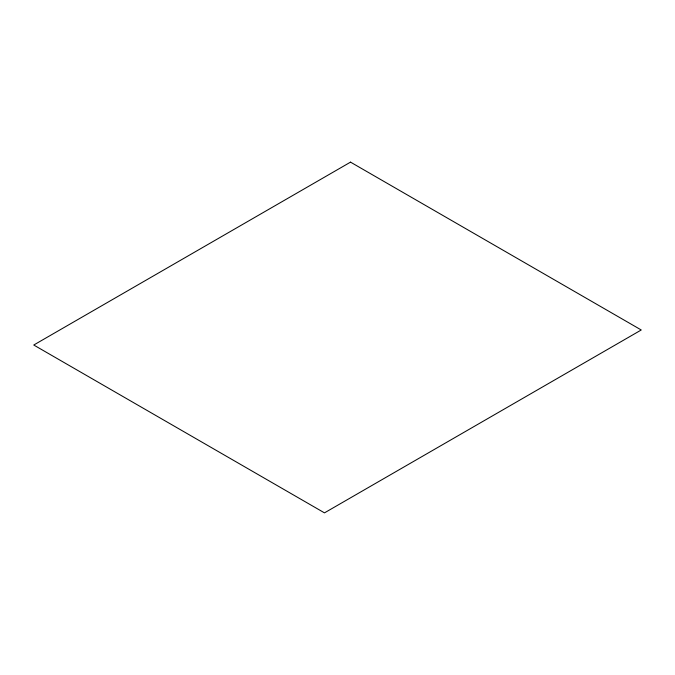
<?xml version="1.0" encoding="UTF-8"?>
<svg xmlns="http://www.w3.org/2000/svg" width="675" height="675" viewBox="0 0 675 675"><rect width="100%" height="100%" fill="white"/><g stroke="black" fill="none" stroke-linecap="round" stroke-linejoin="round"><path stroke-width="1.01" d="M350.519 162.135L33.75 345.018L324.481 512.865L641.25 329.982L350.519 162.135"/></g></svg>
